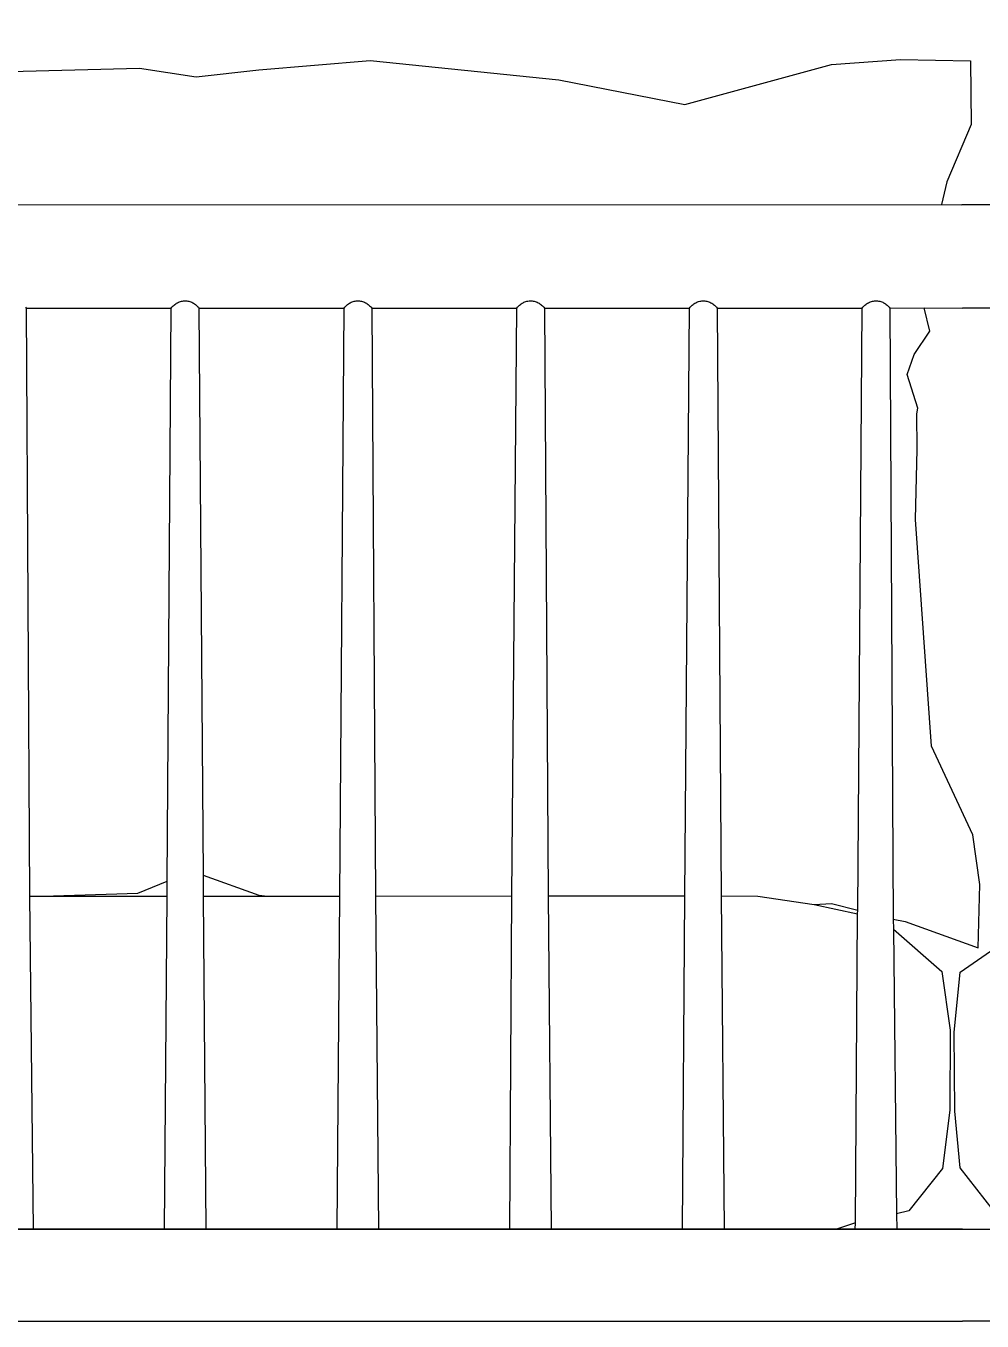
# Model space of a CAD drawing. Header units: inches. Extents: x 0 to 7318, y 0 to 812.
# Drawn here: x 6099 to 6515, y 213 to 776 of the extents above; entities that cross this region are included whole.
import ezdxf

# ---------------------------------------------------------------- set-up
doc = ezdxf.new("R2010")
doc.units = ezdxf.units.IN
doc.header["$MEASUREMENT"] = 0

# ---------------------------------------------------------------- blocks, each defined once
blk = doc.blocks.new('SC2_BACK')
at = {"color": 7}
for points in [[(5807.25, 681.38, 0), (5803.63, 724.54, 0), (5792.8, 746.5, 0), (5793.3, 775.84, 0), (5854.38, 772.52, 0), (5908.52, 760.43, 0), (5966.45, 753.82, 0), (6003.86, 753.65, 0), (6027.52, 752.95, 0), (6049.45, 743.91, 0), (6072.59, 752.6, 0), (6092.42, 756.08, 0), (6148.62, 757.48, 0), (6173.32, 753.65, 0), (6200.47, 756.78, 0), (6248.84, 760.78, 0), (6330.79, 752.43, 0), (6385.42, 741.64, 0), (6449.1, 759.04, 0), (6479.03, 761.3, 0), (6509.47, 760.61, 0), (6509.82, 732.94, 0), (6499.21, 708.06, 0), (6496.83, 698.19, 0)], [(5942.67, 698.18, 0), (6496.83, 698.19, 0), (6505.7, 698.18, 0)], [(5943.46, 698.18, 0), (6496.83, 698.19, 0), (6505.7, 698.18, 0)], [(7068.46, 698.18, 0), (6505.7, 698.18, 0)], [(6099.19, 653.6, 0), (6099.46, 653.23, 0)], [(6099.46, 653.23, 0), (6100.94, 397.81, 0), (6102.46, 253.24, 0)], [(6099.46, 653.23, 0), (6162.46, 653.23, 0)], [(6159.46, 253.24, 0), (6160.68, 397.77, 0), (6160.72, 404.36, 0), (6162.46, 653.23, 0)], [(6162.46, 653.23, 0), (6162.73, 653.6, 0)], [(6162.73, 653.6, 0), (6163.02, 653.94, 0)], [(6163.02, 653.94, 0), (6163.33, 654.28, 0)], [(6163.33, 654.28, 0), (6163.66, 654.59, 0)], [(6163.66, 654.59, 0), (6164.01, 654.88, 0)], [(6164.01, 654.88, 0), (6164.38, 655.14, 0)], [(6164.38, 655.14, 0), (6164.77, 655.39, 0)], [(6164.77, 655.39, 0), (6165.17, 655.61, 0)], [(6165.17, 655.61, 0), (6165.58, 655.8, 0)], [(6165.58, 655.8, 0), (6166, 655.97, 0)], [(6166, 655.97, 0), (6166.43, 656.11, 0)], [(6166.43, 656.11, 0), (6166.88, 656.22, 0)], [(6166.88, 656.22, 0), (6167.32, 656.31, 0)], [(6167.32, 656.31, 0), (6167.77, 656.36, 0)], [(6167.77, 656.36, 0), (6168.23, 656.39, 0)], [(6168.23, 656.39, 0), (6168.68, 656.39, 0)], [(6168.68, 656.39, 0), (6169.14, 656.36, 0)], [(6169.14, 656.36, 0), (6169.59, 656.31, 0)], [(6169.59, 656.31, 0), (6170.04, 656.22, 0)], [(6170.04, 656.22, 0), (6170.48, 656.11, 0)], [(6170.48, 656.11, 0), (6170.91, 655.97, 0)], [(6170.91, 655.97, 0), (6171.34, 655.8, 0)], [(6171.34, 655.8, 0), (6171.75, 655.61, 0)], [(6171.75, 655.61, 0), (6172.15, 655.39, 0)], [(6172.15, 655.39, 0), (6172.53, 655.14, 0)], [(6172.53, 655.14, 0), (6172.9, 654.88, 0)], [(6172.9, 654.88, 0), (6173.25, 654.59, 0)], [(6173.25, 654.59, 0), (6173.58, 654.28, 0)], [(6173.58, 654.28, 0), (6173.9, 653.95, 0)], [(6173.9, 653.95, 0), (6174.19, 653.6, 0)], [(6174.19, 653.6, 0), (6174.46, 653.23, 0)], [(6174.46, 653.23, 0), (6176.26, 406.95, 0), (6176.32, 397.84, 0), (6177.46, 253.24, 0)], [(6174.46, 653.23, 0), (6237.46, 653.23, 0)], [(6234.46, 253.24, 0), (6235.56, 397.76, 0), (6237.46, 653.23, 0)], [(6237.46, 653.23, 0), (6237.73, 653.6, 0)], [(6237.73, 653.6, 0), (6238.02, 653.94, 0)], [(6238.02, 653.94, 0), (6238.33, 654.28, 0)], [(6238.33, 654.28, 0), (6238.66, 654.59, 0)], [(6238.66, 654.59, 0), (6239.01, 654.88, 0)], [(6239.01, 654.88, 0), (6239.38, 655.14, 0)], [(6239.38, 655.14, 0), (6239.77, 655.39, 0)], [(6239.77, 655.39, 0), (6240.17, 655.61, 0)], [(6240.17, 655.61, 0), (6240.58, 655.8, 0)], [(6240.58, 655.8, 0), (6241, 655.97, 0)], [(6241, 655.97, 0), (6241.43, 656.11, 0)], [(6241.43, 656.11, 0), (6241.88, 656.22, 0)], [(6241.88, 656.22, 0), (6242.32, 656.31, 0)], [(6242.32, 656.31, 0), (6242.77, 656.36, 0)], [(6242.77, 656.36, 0), (6243.23, 656.39, 0)], [(6243.23, 656.39, 0), (6243.68, 656.39, 0)], [(6243.68, 656.39, 0), (6244.14, 656.36, 0)], [(6244.14, 656.36, 0), (6244.59, 656.31, 0)], [(6244.59, 656.31, 0), (6245.04, 656.22, 0)], [(6245.04, 656.22, 0), (6245.48, 656.11, 0)], [(6245.48, 656.11, 0), (6245.91, 655.97, 0)], [(6245.91, 655.97, 0), (6246.34, 655.8, 0)], [(6246.34, 655.8, 0), (6246.75, 655.61, 0)], [(6246.75, 655.61, 0), (6247.15, 655.39, 0)], [(6247.15, 655.39, 0), (6247.53, 655.14, 0)], [(6247.53, 655.14, 0), (6247.9, 654.88, 0)], [(6247.9, 654.88, 0), (6248.25, 654.59, 0)], [(6248.25, 654.59, 0), (6248.58, 654.28, 0)], [(6248.58, 654.28, 0), (6248.9, 653.95, 0)], [(6248.9, 653.95, 0), (6249.19, 653.6, 0)], [(6249.19, 653.6, 0), (6249.46, 653.23, 0)], [(6249.46, 653.23, 0), (6251.14, 397.8, 0), (6252.46, 253.24, 0)], [(6249.46, 653.23, 0), (6312.46, 653.23, 0)], [(6309.46, 253.24, 0), (6310.37, 397.9, 0), (6312.46, 653.23, 0)], [(6312.46, 653.23, 0), (6312.73, 653.6, 0)], [(6312.73, 653.6, 0), (6313.02, 653.94, 0)], [(6313.02, 653.94, 0), (6313.33, 654.28, 0)], [(6313.33, 654.28, 0), (6313.66, 654.59, 0)], [(6313.66, 654.59, 0), (6314.01, 654.88, 0)], [(6314.01, 654.88, 0), (6314.38, 655.14, 0)], [(6314.38, 655.14, 0), (6314.77, 655.39, 0)], [(6314.77, 655.39, 0), (6315.17, 655.61, 0)], [(6315.17, 655.61, 0), (6315.58, 655.8, 0)], [(6315.58, 655.8, 0), (6316, 655.97, 0)], [(6316, 655.97, 0), (6316.43, 656.11, 0)], [(6316.43, 656.11, 0), (6316.88, 656.22, 0)], [(6316.88, 656.22, 0), (6317.32, 656.31, 0)], [(6317.32, 656.31, 0), (6317.77, 656.36, 0)], [(6317.77, 656.36, 0), (6318.23, 656.39, 0)], [(6318.23, 656.39, 0), (6318.68, 656.39, 0)], [(6318.68, 656.39, 0), (6319.14, 656.36, 0)], [(6319.14, 656.36, 0), (6319.59, 656.31, 0)], [(6319.59, 656.31, 0), (6320.04, 656.22, 0)], [(6320.04, 656.22, 0), (6320.48, 656.11, 0)], [(6320.48, 656.11, 0), (6320.91, 655.97, 0)], [(6320.91, 655.97, 0), (6321.34, 655.8, 0)], [(6321.34, 655.8, 0), (6321.75, 655.61, 0)], [(6321.75, 655.61, 0), (6322.15, 655.39, 0)], [(6322.15, 655.39, 0), (6322.53, 655.14, 0)], [(6322.53, 655.14, 0), (6322.9, 654.88, 0)], [(6322.9, 654.88, 0), (6323.25, 654.59, 0)], [(6323.25, 654.59, 0), (6323.58, 654.28, 0)], [(6323.58, 654.28, 0), (6323.9, 653.95, 0)], [(6323.9, 653.95, 0), (6324.19, 653.6, 0)], [(6324.19, 653.6, 0), (6324.46, 653.23, 0)], [(6324.46, 653.23, 0), (6326.16, 398.01, 0), (6327.46, 253.24, 0)], [(6324.46, 653.23, 0), (6387.46, 653.23, 0)], [(6384.46, 253.24, 0), (6385.47, 397.97, 0), (6387.46, 653.23, 0)], [(6387.46, 653.23, 0), (6387.73, 653.6, 0)], [(6387.73, 653.6, 0), (6388.02, 653.94, 0)], [(6388.02, 653.94, 0), (6388.33, 654.28, 0)], [(6388.33, 654.28, 0), (6388.66, 654.59, 0)], [(6388.66, 654.59, 0), (6389.01, 654.88, 0)], [(6389.01, 654.88, 0), (6389.38, 655.14, 0)], [(6389.38, 655.14, 0), (6389.77, 655.39, 0)], [(6389.77, 655.39, 0), (6390.17, 655.61, 0)], [(6390.17, 655.61, 0), (6390.58, 655.8, 0)], [(6390.58, 655.8, 0), (6391, 655.97, 0)], [(6391, 655.97, 0), (6391.43, 656.11, 0)], [(6391.43, 656.11, 0), (6391.88, 656.22, 0)], [(6391.88, 656.22, 0), (6392.32, 656.31, 0)], [(6392.32, 656.31, 0), (6392.77, 656.36, 0)], [(6392.77, 656.36, 0), (6393.23, 656.39, 0)], [(6393.23, 656.39, 0), (6393.68, 656.39, 0)], [(6393.68, 656.39, 0), (6394.14, 656.36, 0)], [(6394.14, 656.36, 0), (6394.59, 656.31, 0)], [(6394.59, 656.31, 0), (6395.04, 656.22, 0)], [(6395.04, 656.22, 0), (6395.48, 656.11, 0)], [(6395.48, 656.11, 0), (6395.91, 655.97, 0)], [(6395.91, 655.97, 0), (6396.34, 655.8, 0)], [(6396.34, 655.8, 0), (6396.75, 655.61, 0)], [(6396.75, 655.61, 0), (6397.15, 655.39, 0)], [(6397.15, 655.39, 0), (6397.53, 655.14, 0)], [(6397.53, 655.14, 0), (6397.9, 654.88, 0)], [(6397.9, 654.88, 0), (6398.25, 654.59, 0)], [(6398.25, 654.59, 0), (6398.58, 654.28, 0)], [(6398.58, 654.28, 0), (6398.9, 653.95, 0)], [(6398.9, 653.95, 0), (6399.19, 653.6, 0)], [(6399.19, 653.6, 0), (6399.46, 653.23, 0)], [(6399.46, 653.23, 0), (6401.15, 397.9, 0), (6402.46, 253.24, 0)], [(6399.46, 653.23, 0), (6462.46, 653.23, 0)], [(6459.46, 253.24, 0), (6459.47, 255.88, 0), (6460.46, 390.13, 0), (6460.55, 391.69, 0), (6462.46, 653.23, 0)], [(6462.46, 653.23, 0), (6462.73, 653.6, 0)], [(6462.73, 653.6, 0), (6463.02, 653.94, 0)], [(6463.02, 653.94, 0), (6463.33, 654.28, 0)], [(6463.33, 654.28, 0), (6463.66, 654.59, 0)], [(6463.66, 654.59, 0), (6464.01, 654.88, 0)], [(6464.01, 654.88, 0), (6464.38, 655.14, 0)], [(6464.38, 655.14, 0), (6464.77, 655.39, 0)], [(6464.77, 655.39, 0), (6465.17, 655.61, 0)], [(6465.17, 655.61, 0), (6465.58, 655.8, 0)], [(6465.58, 655.8, 0), (6466, 655.97, 0)], [(6466, 655.97, 0), (6466.43, 656.11, 0)], [(6466.43, 656.11, 0), (6466.88, 656.22, 0)], [(6466.88, 656.22, 0), (6467.32, 656.31, 0)], [(6467.32, 656.31, 0), (6467.77, 656.36, 0)], [(6467.77, 656.36, 0), (6468.23, 656.39, 0)], [(6468.23, 656.39, 0), (6468.68, 656.39, 0)], [(6468.68, 656.39, 0), (6469.14, 656.36, 0)], [(6469.14, 656.36, 0), (6469.59, 656.31, 0)], [(6469.59, 656.31, 0), (6470.04, 656.22, 0)], [(6470.04, 656.22, 0), (6470.48, 656.11, 0)], [(6470.48, 656.11, 0), (6470.91, 655.97, 0)], [(6470.91, 655.97, 0), (6471.34, 655.8, 0)], [(6471.34, 655.8, 0), (6471.75, 655.61, 0)], [(6471.75, 655.61, 0), (6472.15, 655.39, 0)], [(6472.15, 655.39, 0), (6472.53, 655.14, 0)], [(6472.53, 655.14, 0), (6472.9, 654.88, 0)], [(6472.9, 654.88, 0), (6473.25, 654.59, 0)], [(6473.25, 654.59, 0), (6473.58, 654.28, 0)], [(6473.58, 654.28, 0), (6473.9, 653.95, 0)], [(6473.9, 653.95, 0), (6474.19, 653.6, 0)], [(6474.19, 653.6, 0), (6474.46, 653.23, 0)], [(6474.46, 653.23, 0), (6489.34, 653.41, 0), (6505.96, 653.23, 0)], [(6474.46, 653.23, 0), (6475.84, 387.87, 0), (6476, 383.53, 0), (6477.39, 259.89, 0), (6477.46, 253.24, 0)], [(6475.84, 387.87, 0), (6481.13, 386.77, 0), (6512.82, 375.38, 0), (6513.51, 402.91, 0), (6510.44, 424.4, 0), (6492.52, 462.91, 0), (6485.53, 561.43, 0), (6486.3, 592.03, 0), (6486.2, 607.28, 0), (6486.6, 609.86, 0), (6481.94, 624.41, 0), (6485.01, 633.12, 0), (6491.75, 643.22, 0), (6489.34, 653.41, 0)], [(6537.46, 653.23, 0), (6505.96, 653.23, 0)], [(6176.26, 406.95, 0), (6200.49, 398.31, 0), (6204.2, 397.8, 0)], [(6106.65, 397.8, 0), (6147.86, 399.14, 0), (6160.72, 404.36, 0)], [(6100.94, 397.81, 0), (6106.65, 397.8, 0), (6160.68, 397.77, 0)], [(6176.32, 397.84, 0), (6204.2, 397.8, 0), (6235.56, 397.76, 0)], [(6251.14, 397.8, 0), (6310.37, 397.9, 0)], [(6326.16, 398.01, 0), (6385.47, 397.97, 0)], [(6401.15, 397.9, 0), (6417.08, 397.8, 0), (6441.62, 394.15, 0), (6460.46, 390.13, 0)], [(6441.62, 394.15, 0), (6449.18, 394.64, 0), (6460.55, 391.69, 0)], [(6476, 383.53, 0), (6496.96, 365.04, 0), (6500.61, 339.61, 0), (6500.51, 304.86, 0), (6497.34, 279.51, 0), (6482.69, 261.19, 0), (6477.39, 259.89, 0)], [(6534.61, 257.6, 0), (6519.45, 261.22, 0), (6505, 279.83, 0), (6502.62, 304.39, 0), (6502.42, 338.65, 0), (6505, 364.79, 0), (6535.56, 385.96, 0)], [(6505.96, 253.24, 0), (6451.3, 253.23, 0), (5693.43, 253.24, 0)], [(5693.46, 253.24, 0), (6505.96, 253.24, 0)], [(6459.47, 255.88, 0), (6451.3, 253.23, 0)], [(6505.96, 253.24, 0), (7318.48, 253.24, 0)], [(5743.43, 213.24, 0), (6505.96, 213.24, 0)], [(7268.48, 213.24, 0), (6505.96, 213.24, 0)]]:
    blk.add_polyline3d(points, dxfattribs=at)

msp = doc.modelspace()

# ---------------------------------------------------------------- block references
msp.add_blockref('SC2_BACK', (0, 0))

doc.saveas('drawing.dxf')
